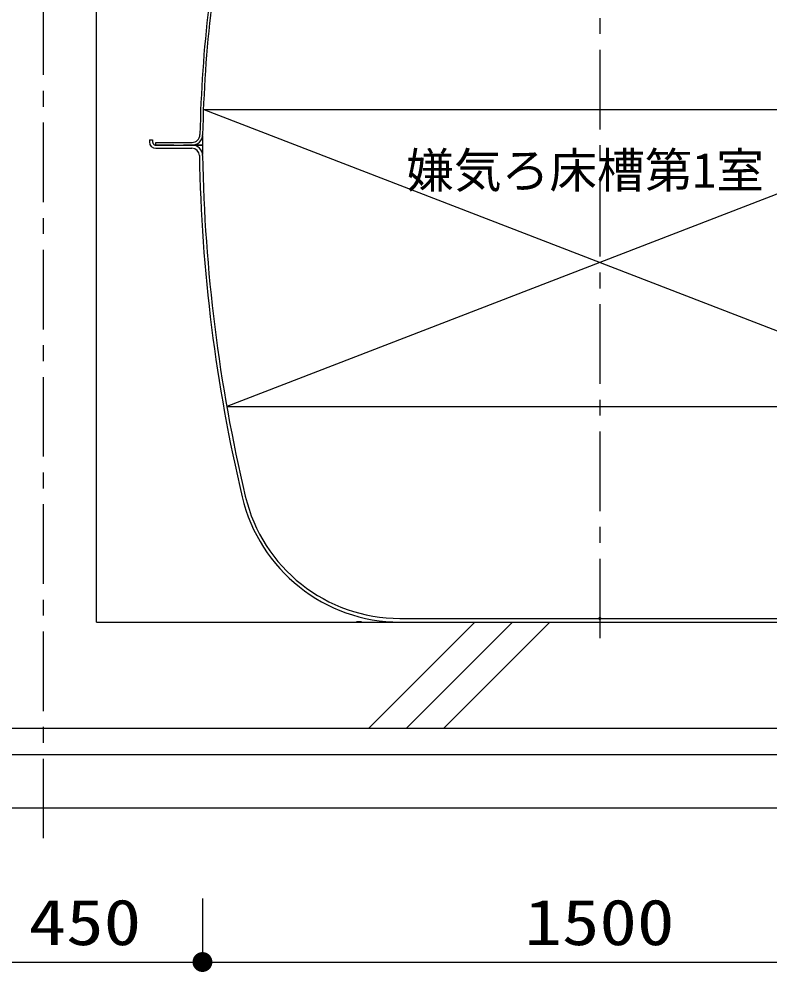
# Model space of a CAD drawing. Units: millimetres, scale not verified. Extents: x -23133 to 8910, y -6308 to 6308.
# Drawn here: x 269 to 1686, y -4319 to -2521 of the extents above; entities that cross this region are included whole.
import ezdxf
from ezdxf.enums import TextEntityAlignment as Align

# ---------------------------------------------------------------- set-up
doc = ezdxf.new("R2010")
doc.units = ezdxf.units.MM
doc.header["$LTSCALE"] = 30
for name, pattern in [('CHAIN1', [8, 5, -1, 1, -1]), ('DASHED1', [1.8, 1.2, -0.6]), ('DOUBLE_CHAIN1', [8.8, 5, -1, 0.6, -0.6, 0.6, -1])]:
    doc.linetypes.add(name, pattern=pattern)
for name, color, linetype, lineweight in [('0-1_空気管', 3, 'Continuous', 25), ('0-3_躯体', 3, 'Continuous', 25), ('0-4_製作', 3, 'Continuous', 25), ('0-5_機器', 2, 'Continuous', 25), ('0-6_文字', 3, 'Continuous', 25), ('0-7_08', 2, 'Continuous', 25), ('1-5_00クル-フ-6寸法', 132, 'Continuous', 25)]:
    doc.layers.add(name, color=color, linetype=linetype, lineweight=lineweight)
doc.styles.add('ＭＳ ゴシック', font='')
doc.styles.get('ＭＳ ゴシック').set_extended_font_data('MS Gothic')

msp = doc.modelspace()

# ---------------------------------------------------------------- linework, layer by layer
at = {"layer": '0-1_空気管', "linetype": 'CHAIN1'}
msp.add_line((1365.36, -1379.3), (1365.36, -3714.59), dxfattribs=at)
at = {"layer": '0-1_空気管'}
for p, q in [((515.36, -2748.93), (515.36, -2752.93)), ((515.36, -2748.93), (521.36, -2748.93)), ((527.36, -2758.93), (527.36, -2753.93)), ((527.36, -2753.93), (595.68, -2753.93)), ((527.36, -2758.93), (615.35, -2758.93)), ((527.36, -2764.93), (595.63, -2764.93)), ((988.07, -3651.93), (1742.65, -3651.93)), ((988.07, -3658.93), (1742.65, -3658.93))]:
    msp.add_line(p, q, dxfattribs=at)
at = {"layer": '0-1_空気管', "linetype": 'DASHED1'}
for p, q in [((521.36, -2748.93), (521.36, -2752.93)), ((615.35, -2758.93), (527.36, -2758.93))]:
    msp.add_line(p, q, dxfattribs=at)
at = {"layer": '0-1_空気管'}
msp.add_lwpolyline([(905.96, -3657.48), (906.86, -3657.58), (907.73, -3657.66), (908.57, -3657.73), (909.4, -3657.78), (910.22, -3657.83), (911.03, -3657.86), (911.83, -3657.89), (912.61, -3657.9), (913.34, -3657.92), (914.03, -3657.92), (914.65, -3657.93), (915.2, -3657.93)], dxfattribs=at)
for centre, radius, start, end in [((3115.18, -2788.93), 2505, 167.799, 178.863), ((3115.18, -2788.93), 2500, 167.825, 178.863), ((595.68, -2738.93), 15, 270, 358.863), ((595.68, -2738.93), 20, 270, 358.863), ((527.36, -2752.93), 12, 180, 270), ((595.63, -2778.93), 20, 0.949, 90), ((595.63, -2778.93), 14, 0.949, 90), ((3615.21, -2728.93), 3006, 180.949, 193.341), ((3615.21, -2728.93), 3000, 180.949, 193.341), ((989.1, -3351.93), 307, 193.296, 269.808), ((988.07, -3351.93), 300, 193.341, 270)]:
    msp.add_arc(centre, radius, start, end, dxfattribs=at)
at = {"layer": '0-1_空気管', "linetype": 'DOUBLE_CHAIN1'}
for centre, radius, start, end in [((3115.18, -2788.93), 2500, 178.901, 179.312), ((3615.21, -2728.93), 3000, 180.573, 180.917)]:
    msp.add_arc(centre, radius, start, end, dxfattribs=at)
at = {"layer": '0-1_空気管', "linetype": 'DASHED1'}
msp.add_arc((527.36, -2752.93), 6, 180, 270, dxfattribs=at)
at = {"layer": '0-1_空気管', "color": 92}
for points in [[(1362.36, -3651.93), (1365.36, -3648.93), (1365.36, -3651.93)], [(1362.37, -3651.74), (1365.36, -3648.93), (1362.36, -3651.93)], [(1362.41, -3651.36), (1365.36, -3648.93), (1362.37, -3651.74)], [(1362.51, -3651), (1365.36, -3648.93), (1362.41, -3651.36)], [(1362.65, -3650.65), (1365.36, -3648.93), (1362.51, -3651)], [(1362.83, -3650.32), (1365.36, -3648.93), (1362.65, -3650.65)], [(1363.05, -3650.01), (1365.36, -3648.93), (1362.83, -3650.32)], [(1363.31, -3649.74), (1365.36, -3648.93), (1363.05, -3650.01)], [(1363.6, -3649.5), (1365.36, -3648.93), (1363.31, -3649.74)], [(1363.6, -3649.5), (1364.98, -3648.95), (1365.36, -3648.93)], [(1363.91, -3649.3), (1364.98, -3648.95), (1363.6, -3649.5)], [(1363.91, -3649.3), (1364.61, -3649.02), (1364.98, -3648.95)], [(1364.26, -3649.14), (1364.61, -3649.02), (1363.91, -3649.3)], [(1365.36, -3648.93), (1368.15, -3650.82), (1365.36, -3651.93)], [(1365.36, -3648.93), (1367.99, -3650.48), (1368.15, -3650.82)], [(1365.36, -3648.93), (1367.79, -3650.16), (1367.99, -3650.48)], [(1365.36, -3648.93), (1367.55, -3649.87), (1367.79, -3650.16)], [(1365.36, -3648.93), (1367.27, -3649.62), (1367.55, -3649.87)], [(1365.36, -3648.93), (1366.97, -3649.39), (1367.27, -3649.62)], [(1365.36, -3648.93), (1366.64, -3649.21), (1366.97, -3649.39)], [(1365.36, -3648.93), (1366.29, -3649.07), (1366.64, -3649.21)], [(1365.36, -3648.93), (1365.92, -3648.98), (1366.29, -3649.07)], [(1365.36, -3648.93), (1365.55, -3648.93), (1365.92, -3648.98)], [(1362.45, -3652.67), (1362.36, -3651.93), (1365.36, -3651.93)], [(1362.38, -3652.3), (1362.36, -3651.93), (1362.45, -3652.67)], [(1362.45, -3652.67), (1365.36, -3651.93), (1362.57, -3653.03)], [(1362.57, -3653.03), (1365.36, -3651.93), (1362.73, -3653.37)], [(1362.73, -3653.37), (1365.36, -3651.93), (1362.93, -3653.69)], [(1362.93, -3653.69), (1365.36, -3651.93), (1363.17, -3653.98)], [(1363.17, -3653.98), (1365.36, -3651.93), (1363.45, -3654.24)], [(1363.45, -3654.24), (1365.36, -3651.93), (1363.75, -3654.46)], [(1363.75, -3654.46), (1365.36, -3651.93), (1364.08, -3654.64)], [(1364.08, -3654.64), (1365.36, -3651.93), (1364.43, -3654.78)], [(1364.43, -3654.78), (1365.36, -3651.93), (1364.8, -3654.87)], [(1364.8, -3654.87), (1365.36, -3651.93), (1365.17, -3654.92)], [(1365.17, -3654.92), (1365.36, -3651.93), (1365.36, -3654.93)], [(1365.36, -3651.93), (1368.15, -3650.82), (1368.27, -3651.18)], [(1365.36, -3651.93), (1368.27, -3651.18), (1368.34, -3651.55)], [(1365.36, -3651.93), (1368.34, -3651.55), (1368.36, -3651.93)], [(1365.36, -3651.93), (1367.41, -3654.11), (1365.36, -3654.93)], [(1365.36, -3651.93), (1367.67, -3653.84), (1367.41, -3654.11)], [(1365.36, -3651.93), (1367.89, -3653.53), (1367.67, -3653.84)], [(1365.36, -3651.93), (1368.07, -3653.2), (1367.89, -3653.53)], [(1365.36, -3651.93), (1368.21, -3652.85), (1368.07, -3653.2)], [(1365.36, -3651.93), (1368.31, -3652.49), (1368.21, -3652.85)], [(1365.36, -3651.93), (1368.35, -3652.12), (1368.31, -3652.49)], [(1365.36, -3651.93), (1368.36, -3651.93), (1368.35, -3652.12)], [(1365.36, -3654.93), (1367.41, -3654.11), (1367.12, -3654.35)], [(1365.36, -3654.93), (1367.12, -3654.35), (1365.74, -3654.9)], [(1365.74, -3654.9), (1367.12, -3654.35), (1366.81, -3654.56)], [(1365.74, -3654.9), (1366.81, -3654.56), (1366.11, -3654.83)], [(1366.11, -3654.83), (1366.81, -3654.56), (1366.46, -3654.72)]]:
    msp.add_solid(points, dxfattribs=at)
at = {"layer": '0-3_躯体'}
msp.add_line((515.36, -3658.93), (2215.36, -3658.93), dxfattribs=at)
at = {"layer": '0-4_製作'}
for p in [(617.98, -2691.93), (661.09, -3251.93)]:
    msp.add_line(p, (2069.57, -3251.93), dxfattribs=at)
msp.add_lwpolyline([(617.98, -2691.93), (2113.44, -2691.93), (661.15, -3251.93)], dxfattribs=at)
at = {"layer": '0-5_機器'}
for p, q in [((415.36, -3658.93), (2565.36, -3658.93)), ((929.57, -3858.93), (1129.57, -3658.93)), ((1000.28, -3858.93), (1200.28, -3658.93)), ((1070.99, -3858.93), (1270.99, -3658.93)), ((115.36, -3858.93), (2615.36, -3858.93)), ((115.36, -3908.93), (2615.36, -3908.93)), ((115.36, -4008.93), (2615.36, -4008.93))]:
    msp.add_line(p, q, dxfattribs=at)
at = {"layer": '0-7_08', "linetype": 'CHAIN1'}
msp.add_line((315.36, -4066.58), (315.36, -1428.47), dxfattribs=at)
at = {"layer": '0-7_08'}
msp.add_line((415.36, -3658.93), (415.36, -1668.95), dxfattribs=at)
at = {"layer": '1-5_00クル-フ-6寸法', "color": 4}
for p, q in [((615.36, -4180.13), (615.36, -4300.13)), ((615.36, -4180.13), (615.36, -4300.13)), ((165.36, -4300.13), (615.36, -4300.13)), ((615.36, -4300.13), (2115.36, -4300.13))]:
    msp.add_line(p, q, dxfattribs=at)
at = {"layer": '1-5_00クル-フ-6寸法'}
for points in [[(615.36, -4300.13), (596.76, -4297.78), (597.2, -4295.47)], [(615.36, -4300.13), (596.76, -4297.78), (597.2, -4295.47)], [(615.36, -4300.13), (597.2, -4295.47), (597.93, -4293.23)], [(615.36, -4300.13), (597.2, -4295.47), (597.93, -4293.23)], [(615.36, -4300.13), (597.93, -4293.23), (598.93, -4291.1)], [(615.36, -4300.13), (597.93, -4293.23), (598.93, -4291.1)], [(615.36, -4300.13), (598.93, -4291.1), (600.19, -4289.11)], [(615.36, -4300.13), (598.93, -4291.1), (600.19, -4289.11)], [(615.36, -4300.13), (600.19, -4289.11), (601.7, -4287.3)], [(615.36, -4300.13), (600.19, -4289.11), (601.7, -4287.3)], [(615.36, -4300.13), (601.7, -4287.3), (603.41, -4285.69)], [(615.36, -4300.13), (601.7, -4287.3), (603.41, -4285.69)], [(615.36, -4300.13), (603.41, -4285.69), (605.32, -4284.3)], [(615.36, -4300.13), (603.41, -4285.69), (605.32, -4284.3)], [(615.36, -4300.13), (605.32, -4284.3), (607.38, -4283.17)], [(615.36, -4300.13), (605.32, -4284.3), (607.38, -4283.17)], [(615.36, -4300.13), (607.38, -4283.17), (609.57, -4282.3)], [(615.36, -4300.13), (607.38, -4283.17), (609.57, -4282.3)], [(615.36, -4300.13), (609.57, -4282.3), (611.85, -4281.72)], [(615.36, -4300.13), (609.57, -4282.3), (611.85, -4281.72)], [(615.36, -4300.13), (611.85, -4281.72), (614.19, -4281.42)], [(615.36, -4300.13), (611.85, -4281.72), (614.19, -4281.42)], [(615.36, -4300.13), (614.19, -4281.42), (616.54, -4281.42)], [(615.36, -4300.13), (614.19, -4281.42), (616.54, -4281.42)], [(615.36, -4300.13), (616.54, -4281.42), (618.88, -4281.72)], [(615.36, -4300.13), (616.54, -4281.42), (618.88, -4281.72)], [(615.36, -4300.13), (618.88, -4281.72), (621.16, -4282.3)], [(615.36, -4300.13), (618.88, -4281.72), (621.16, -4282.3)], [(615.36, -4300.13), (621.16, -4282.3), (623.35, -4283.17)], [(615.36, -4300.13), (621.16, -4282.3), (623.35, -4283.17)], [(615.36, -4300.13), (623.35, -4283.17), (625.41, -4284.3)], [(615.36, -4300.13), (623.35, -4283.17), (625.41, -4284.3)], [(615.36, -4300.13), (625.41, -4284.3), (627.32, -4285.69)], [(615.36, -4300.13), (625.41, -4284.3), (627.32, -4285.69)], [(615.36, -4300.13), (627.32, -4285.69), (629.03, -4287.3)], [(615.36, -4300.13), (627.32, -4285.69), (629.03, -4287.3)], [(615.36, -4300.13), (629.03, -4287.3), (630.53, -4289.11)], [(615.36, -4300.13), (629.03, -4287.3), (630.53, -4289.11)], [(615.36, -4300.13), (630.53, -4289.11), (631.79, -4291.1)], [(615.36, -4300.13), (630.53, -4289.11), (631.79, -4291.1)], [(615.36, -4300.13), (631.79, -4291.1), (632.8, -4293.23)], [(615.36, -4300.13), (631.79, -4291.1), (632.8, -4293.23)], [(615.36, -4300.13), (632.8, -4293.23), (633.52, -4295.47)], [(615.36, -4300.13), (632.8, -4293.23), (633.52, -4295.47)], [(615.36, -4300.13), (633.52, -4295.47), (633.97, -4297.78)], [(615.36, -4300.13), (633.52, -4295.47), (633.97, -4297.78)], [(615.36, -4300.13), (596.61, -4300.13), (596.76, -4297.78)], [(615.36, -4300.13), (596.61, -4300.13), (596.76, -4297.78)], [(615.36, -4300.13), (596.76, -4302.48), (596.61, -4300.13)], [(615.36, -4300.13), (596.76, -4302.48), (596.61, -4300.13)], [(615.36, -4300.13), (597.2, -4304.8), (596.76, -4302.48)], [(615.36, -4300.13), (597.2, -4304.8), (596.76, -4302.48)], [(615.36, -4300.13), (597.93, -4307.04), (597.2, -4304.8)], [(615.36, -4300.13), (597.93, -4307.04), (597.2, -4304.8)], [(615.36, -4300.13), (598.93, -4309.17), (597.93, -4307.04)], [(615.36, -4300.13), (598.93, -4309.17), (597.93, -4307.04)], [(615.36, -4300.13), (600.19, -4311.16), (598.93, -4309.17)], [(615.36, -4300.13), (600.19, -4311.16), (598.93, -4309.17)], [(615.36, -4300.13), (601.7, -4312.97), (600.19, -4311.16)], [(615.36, -4300.13), (601.7, -4312.97), (600.19, -4311.16)], [(615.36, -4300.13), (603.41, -4314.58), (601.7, -4312.97)], [(615.36, -4300.13), (603.41, -4314.58), (601.7, -4312.97)], [(615.36, -4300.13), (605.32, -4315.97), (603.41, -4314.58)], [(615.36, -4300.13), (605.32, -4315.97), (603.41, -4314.58)], [(615.36, -4300.13), (607.38, -4317.1), (605.32, -4315.97)], [(615.36, -4300.13), (607.38, -4317.1), (605.32, -4315.97)], [(615.36, -4300.13), (609.57, -4317.97), (607.38, -4317.1)], [(615.36, -4300.13), (609.57, -4317.97), (607.38, -4317.1)], [(615.36, -4300.13), (611.85, -4318.55), (609.57, -4317.97)], [(615.36, -4300.13), (611.85, -4318.55), (609.57, -4317.97)], [(615.36, -4300.13), (614.19, -4318.85), (611.85, -4318.55)], [(615.36, -4300.13), (614.19, -4318.85), (611.85, -4318.55)], [(615.36, -4300.13), (616.54, -4318.85), (614.19, -4318.85)], [(615.36, -4300.13), (616.54, -4318.85), (614.19, -4318.85)], [(615.36, -4300.13), (633.97, -4297.78), (634.11, -4300.13)], [(615.36, -4300.13), (633.97, -4297.78), (634.11, -4300.13)], [(615.36, -4300.13), (618.88, -4318.55), (616.54, -4318.85)], [(615.36, -4300.13), (621.16, -4317.97), (618.88, -4318.55)], [(615.36, -4300.13), (623.35, -4317.1), (621.16, -4317.97)], [(615.36, -4300.13), (625.41, -4315.97), (623.35, -4317.1)], [(615.36, -4300.13), (627.32, -4314.58), (625.41, -4315.97)], [(615.36, -4300.13), (629.03, -4312.97), (627.32, -4314.58)], [(615.36, -4300.13), (630.53, -4311.16), (629.03, -4312.97)], [(615.36, -4300.13), (631.79, -4309.17), (630.53, -4311.16)], [(615.36, -4300.13), (632.8, -4307.04), (631.79, -4309.17)], [(615.36, -4300.13), (633.52, -4304.8), (632.8, -4307.04)], [(615.36, -4300.13), (633.97, -4302.48), (633.52, -4304.8)], [(615.36, -4300.13), (634.11, -4300.13), (633.97, -4302.48)], [(615.36, -4300.13), (618.88, -4318.55), (616.54, -4318.85)], [(615.36, -4300.13), (621.16, -4317.97), (618.88, -4318.55)], [(615.36, -4300.13), (623.35, -4317.1), (621.16, -4317.97)], [(615.36, -4300.13), (625.41, -4315.97), (623.35, -4317.1)], [(615.36, -4300.13), (627.32, -4314.58), (625.41, -4315.97)], [(615.36, -4300.13), (629.03, -4312.97), (627.32, -4314.58)], [(615.36, -4300.13), (630.53, -4311.16), (629.03, -4312.97)], [(615.36, -4300.13), (631.79, -4309.17), (630.53, -4311.16)], [(615.36, -4300.13), (632.8, -4307.04), (631.79, -4309.17)], [(615.36, -4300.13), (633.52, -4304.8), (632.8, -4307.04)], [(615.36, -4300.13), (633.97, -4302.48), (633.52, -4304.8)], [(615.36, -4300.13), (634.11, -4300.13), (633.97, -4302.48)]]:
    msp.add_solid(points, dxfattribs=at)

# ---------------------------------------------------------------- texts
at = {"layer": '0-6_文字', "color": 4, "style": 'ＭＳ ゴシック'}
msp.add_text('嫌気ろ床槽第1室', height=65.98, dxfattribs=at).set_placement((999.99, -2859.25), align=Align.BOTTOM_LEFT)
at = {"layer": '1-5_00クル-フ-6寸法', "color": 3, "style": 'ＭＳ ゴシック', "width": 1.2}
for s, p in [('450', (287.5, -4294.29)), ('1500', (1223.08, -4294.29))]:
    msp.add_text(s, height=86.66, dxfattribs=at).set_placement(p, align=Align.BOTTOM_LEFT)

doc.saveas('drawing.dxf')
